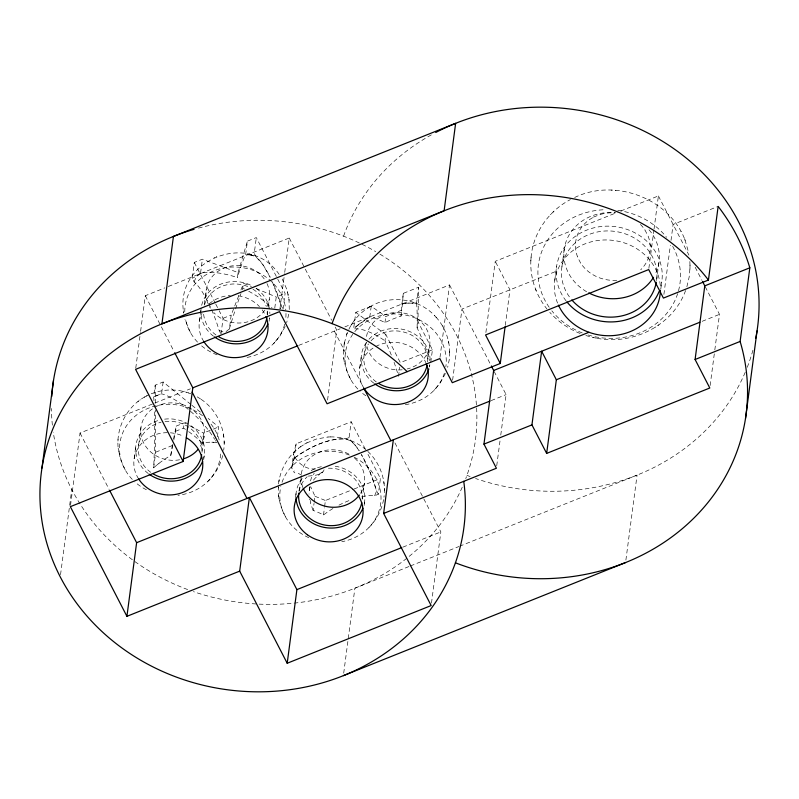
<?xml version="1.0" encoding="UTF-8"?>
<svg xmlns="http://www.w3.org/2000/svg" width="799" height="799" viewBox="0 0 799 799"><rect width="100%" height="100%" fill="white"/><g stroke="black" fill="none" stroke-linecap="round" stroke-linejoin="round"><path stroke-width="0.6" stroke-dasharray="4 3" d="M686.87 286.741L689.157 277.073L689.976 268.224M690.006 265.488L689.857 261.263M530.876 260.234C529.947 277.712 535.989 295.26 546.876 308.883M689.966 269.073L690.016 264.729M417.128 327.94L417.168 324.444A50.117 2.207 -87.7 0 0 416.659 304.669L416.519 303.92A45.263 40.719 7.5 0 0 415.51 303.43L408.998 303.071L401.927 303.97A53.134 0.859 -84.4 0 1 401.028 316.094A51.216 18.976 -27.3 0 0 384.968 322.596A53.114 19.995 40.7 0 0 369.817 316.843L353.707 328.199L355.785 312.399L371.215 306.217L385.767 316.544L401.817 310.112L403.325 293.343L418.596 287.231L417.947 321.697L417.128 327.94A50.087 11.595 68.2 0 1 429.852 360.729M201.138 399.33C217.478 410.287 226.526 430.871 223.68 450.326M367.76 451.375C380.154 462.871 386.346 480.529 383.969 497.248M449.687 352.209L449.218 359.94L447.64 367.39M416.499 303.84L418.596 287.231M144.859 396.883C126.372 407.031 115.336 429.003 118.392 449.887M278.332 486.311L278.671 496.818M344.269 343.41L343.44 353.098L343.92 359.5M118.052 439.39L117.972 441.148M343.58 348.993L343.51 350.761M278.262 488.079L278.282 487.49M172.844 444.893A53.004 1.678 -78.8 0 0 170.786 455.43A44.384 16.439 -27.3 0 0 153.658 467.854L153.857 463.62A49.518 2.697 -88.9 0 0 154.387 409.328M531.075 257.438C532.993 233.008 548.823 210.726 570.436 199.56M530.826 260.993L531.125 256.609M289.268 309.513L289.008 299.365M278.531 483.974C280.099 469.942 287.54 456.668 298.746 448.069M309.702 486.851L309.003 494.182M60.534 574.701L71.76 489.437M70.512 505.437L80.05 433.028L153.628 403.535M135.76 368.119L140.444 332.534M140.604 331.305L145.298 295.71L164.874 287.86M134.162 458.676L135.98 444.873M138.607 445.263L141.023 426.856M190.911 404.464L163.136 381.982L155.196 385.168L153.648 396.903A49.518 2.697 -88.9 0 1 154.027 401.358M163.136 381.982L161.588 393.807A36.874 13.653 -27.3 0 0 156.644 395.625L153.648 396.903L161.588 393.807A49.139 17.738 44.6 0 1 177.258 401.258L181.133 403.875A49.139 17.738 44.6 0 1 193.757 414.182L196.734 417.038A49.139 17.738 44.6 0 1 214.532 439.09L214.671 439.33M153.658 467.854L155.715 452.184L155.386 409.987M220.524 333.163L219.086 330.357A40.349 9.338 68.2 0 0 194.207 282.147L192.199 278.242L194.287 262.442L202.387 259.196L238.062 272.579L237.403 277.583L236.384 277.243A52.924 22.382 23.5 0 0 200.539 273.238L202.387 259.196M170.786 455.43L172.574 443.325M173.792 440.099A53.004 1.678 -78.8 0 1 175.6 431.25L176.279 426.057L184.229 422.871L188.524 425.128M175.6 431.25L183.54 428.124L184.229 422.871M199.41 321.358L200.919 309.852M204.334 304.269L206.272 289.538M216.479 442.496L216.599 442.726A44.384 16.439 -27.3 0 0 202.237 443.105L203.565 433.008L212.204 429.542M201.977 452.304L204.085 436.344M203.675 459.755L204.284 455.15M221.013 334.092L223.091 318.292L219.136 310.621M226.067 331.585A41.059 15.211 -27.3 0 1 228.594 329.578L229.353 329.008L231.191 315.046L239.151 294.611M217.398 436.654L218.676 426.946L208.149 418.416M283.036 309.233L285.113 293.433L256.309 237.583L247.43 241.138L245.633 254.741A53.034 3.296 -75.1 0 0 237.403 277.583M242.337 289.827A52.874 4.974 -71.3 0 1 242.526 289.308L243.575 283.255L251.455 286.571M251.895 255.31L253.193 255.71L248.928 254.432L250.487 254.881A45.263 40.719 7.5 0 1 256 256.829L262.681 264.389L270.162 277.273A40.749 9.428 68.2 0 0 256 256.829L254.232 253.383L256.309 237.583M267.226 314.986L268.194 307.625M268.354 306.397L269.333 299.026M269.073 321.288L269.533 317.832A34.537 31.071 7.5 0 1 268.863 320.958M274.776 308.054L276.234 296.988L285.113 293.433M279.88 309.193L284.564 273.608M284.724 272.379L289.248 238.012L166.022 287.4M365.343 449.218L351.17 421.752L296.159 443.805L293.453 454.521L291.645 468.194L294.661 471.12M293.802 459.884L296.159 443.805M295.5 497.547L296.259 491.794M299.046 490.966L300.983 476.234M327.56 400.089L336.769 330.137L335.071 326.841M332.963 508.514A40.499 15.001 -27.3 0 0 324.714 514.057L323.505 514.985A31.341 13.144 25.4 0 0 313.118 510.401L314.047 503.33M314.207 502.152L314.986 496.259L310.791 486.961M324.094 469.762C322.496 475.495 312.878 475.475 307.665 476.194M323.505 514.985L324.454 507.745M324.614 506.536L325.403 500.504L352.918 489.487M294.851 457.767C309.493 447.36 326.971 438.152 345.418 439.031A45.593 41.019 7.5 0 1 350.811 440.898L354.896 444.883L359.2 450.846A40.739 9.428 68.2 0 0 350.811 440.898L349.093 437.562L351.17 421.752M359.69 368.289L361.508 354.476M364.134 354.876L365.752 342.601M371.215 306.217L369.817 316.843A43.595 16.15 -27.3 0 0 358.152 324.943M384.968 322.596L385.767 316.544M362.257 499.225L364.364 483.265M391.32 355.046A50.067 11.585 68.2 0 0 385.018 340.813L385.847 334.571L355.785 312.399M364.114 505.527L364.564 502.072M343.7 673.197L354.886 588.214L409.248 566.421M403.325 293.343L401.927 303.97A43.595 16.15 -27.3 0 1 412.693 303.091M401.028 316.094L401.817 310.112M361.797 496.688A40.499 15.001 -27.3 0 1 374.541 495.789L378.336 494.261L380.424 478.461L367.63 453.652M398.511 376.359L399.72 367.21M427.505 361.907L429.612 345.957M429.512 367.061L429.812 364.753A34.537 31.071 7.5 0 1 429.403 366.851M430.771 362.337L432.429 349.762L417.947 321.697M439.999 357.353L449.527 284.933L344.818 326.901M452.604 380.244L461.972 309.063L557.273 270.871M431.48 603.105L440.848 531.914L394.466 441.997M485.882 332.504L495.25 261.323L616.748 212.624M505.278 325.423L509.962 289.827L495.25 261.323M496.728 465.787L500.124 440.019M500.763 435.105L506.097 394.606L494.221 371.575M554.776 280.289L556.643 266.127M561.907 266.916L564.324 248.509M648.868 268.344L653.882 230.292M654.041 229.063L658.406 195.925L617.907 212.164M658.905 262.741L656.478 281.148A47.82 43.026 7.5 0 0 597.722 231.92A47.82 43.026 7.5 0 0 570.436 298.237M660.773 289.288L661.742 281.947M625.887 560.099L637.073 475.115L460.134 546.027M663.899 294.402L670.361 245.303M671.01 240.399L673.108 224.439L718.141 206.392M710.121 385.557L714.646 351.19M714.805 349.962L719.5 314.367L704.788 285.852M309.233 490.376L310.212 486.291M344.309 343.18L346.956 333.712M278.851 481.647L279.031 480.688M279.061 480.499L279.231 479.53M344.099 344.339L344.479 342.252M288.759 314.167L286.661 322.706M383.58 499.565C381.652 510.062 376.539 519.969 368.948 527.49M173.563 438.721L176.279 426.057M310.471 480.968L311.66 477.033L314.237 473.268M222.681 455.51C220.474 464.748 215.74 473.408 209.058 480.159M293.213 462.092L291.645 468.194A32.26 1.478 -77.1 0 1 293.163 462.291L293.672 460.354M293.513 460.973L294.052 458.966M294.142 458.666L294.781 457.817M238.062 272.579L247.43 241.138M685.612 290.466C673.068 325.652 632.458 345.508 596.573 338.197M347.046 333.483L347.375 332.624L346.626 334.581M240.918 290.067L243.575 283.255M285.183 326.501L279.89 336.119L273.398 343.78M445.462 373.423L440.169 383.051L433.677 390.701M348.823 329.418C353.098 320.599 359.89 313.028 368.189 307.805M350.921 325.523L351.38 324.784M351.54 324.524L351.999 323.785M354.007 320.898L354.526 320.239M354.736 319.97L355.245 319.32M313.488 480.159L314.007 479.5A24.529 24.399 -19.1 0 1 315.096 478.231L319.52 474.406M273.847 343.31L274.646 342.481M434.127 390.232L434.926 389.413M207.83 481.417L210.257 478.931M553.038 212.144L553.617 211.575M550.381 214.791L550.94 214.242M357.972 325.093L354.926 327.72A45.263 40.719 7.5 0 0 354.566 328.838L353.707 328.199M156.974 464.948L159.001 463.32M294.262 458.217L295.31 457.418A40.599 15.041 -27.3 0 1 345.418 439.031L349.093 437.562M200.269 273.438L196.374 276.574L192.199 278.242M300.054 447.09L305.118 443.825M200.339 273.388L200.01 273.648A40.899 15.151 -27.3 0 0 196.374 276.574A45.263 40.719 7.5 0 0 194.207 282.147M298.167 448.509L300.614 446.671M137.897 401.567L138.497 401.128M139.785 400.149L140.354 399.73M655.21 327.3L655.879 326.861M658.246 325.283L658.905 324.853M369.657 306.916C390.042 294.432 418.546 298.357 434.826 315.855M367.64 308.144L370.177 306.596M306.636 442.996L316.314 439.06L328.079 437.003M146.377 396.054L149.013 394.746M144.299 397.193L146.906 395.765M304.559 444.124L307.166 442.706M279.161 274.407C249.278 230.062 174.631 259.915 183.64 312.579M593.447 217.128L600.379 214.352M574.641 197.483C614.521 178.117 668.413 197.693 684.723 239.211M214.042 257.538L214.591 257.308M216.219 256.609L216.729 256.389M250.487 254.881L245.633 254.741L247.261 254.701A40.899 15.151 -27.3 0 1 250.487 254.881L254.232 253.383M223.091 318.292L231.191 315.046M154.776 403.076L190.412 388.793M298.686 345.398L340.214 328.749M416.519 303.031L412.853 303.101M155.715 452.184L172.085 445.622M213.283 429.113L218.676 426.946M432.429 349.762L400.319 362.636L385.847 334.571M491.145 400.599L506.097 394.606M702.141 321.328L719.5 314.367M354.057 489.028L380.424 478.461M402.846 547.155L440.848 531.914M410.396 565.962L458.976 546.496M151.171 393.827C162.277 389.333 174.911 388.753 186.377 392.239M354.566 328.838L356.843 328.808A50.097 18.647 41.8 0 1 381.742 338.646L385.018 340.813M330.247 436.923C343.021 436.604 355.815 441.158 365.572 449.408M327.87 437.013L330.406 436.903M315.815 468.843C306.027 470.072 297.338 463.04 293.453 454.521M211.765 442.177L213.563 442.266M611.235 190.112L612.004 190.152M615.19 190.322L615.949 190.362M585.847 335.54L593.387 337.558M592.638 337.408L597.352 338.357M188.414 392.908L190.841 393.797M186.207 392.189L188.624 392.968M301.792 475.195L296.339 472.419M314.986 496.259L325.403 500.504M580.164 333.483C568.598 328.868 558.072 321.607 549.762 312.309M255.96 288.469L276.234 296.988M189.603 425.687L203.565 433.008M197.193 396.853L201.538 399.6M191.87 405.243L200.489 412.214M435.984 317.103C444.873 326.831 449.847 339.984 449.697 353.148M434.396 315.405L436.434 317.583M644.893 229.882L648.159 236.214A37.463 33.708 7.5 0 1 640.708 269.802M580.733 263.241L577.457 256.908M215.35 440.469L215.74 441.148M443.315 327.45L442.356 325.752M350.741 379.545L345.907 368.649L343.69 357.782M190.462 332.624L184.949 319.47M285.463 516.813L280.659 505.967L278.442 495.1M125.193 469.902L120.379 459.035L118.162 448.179M282.187 279.021L286.781 289.248L289.148 300.384M680.818 231.071L681.088 231.57M658.406 195.925L688.948 255.151M695.17 267.216L701.961 280.369M449.527 284.933L491.395 366.092M289.248 238.012L331.675 320.259M334.372 331.096L362.656 385.927M282.476 308.144L281.348 305.957A40.749 9.428 68.2 0 0 272.359 281.857L281.348 305.957A45.263 40.719 7.5 0 1 280.179 309.113M378.336 494.261L376.569 490.826A40.739 9.428 68.2 0 0 361.438 454.521L370.177 472.439L376.569 490.826A45.593 41.019 7.5 0 1 374.541 495.789M194.287 262.442L215.181 302.961M215.75 304.049L218.566 309.533M145.298 295.71L174.142 351.64M80.05 433.028L109.183 489.517M313.118 510.401L310.402 502.911M684.973 239.85L688.848 253.293M684.543 238.771L685.202 240.439M535.5 288.948L536.189 290.686M287.46 291.495L287.7 292.454M288.02 293.762L288.259 294.741M448.419 341.093L448.599 341.982M448.648 342.242L448.828 343.131M309.533 499.225L309.652 499.844M384.079 483.824L383.77 481.497M223.8 436.883L223.49 434.566M183.41 310.861L183.72 313.198M343.999 360.119L344.229 361.807M278.751 497.437L278.981 499.125M118.472 450.506L118.701 452.204M288.699 297.048L288.829 298.057M384.429 488.279L384.439 489.258M384.439 489.457L384.449 490.426M224.139 441.348L224.159 442.326M224.159 442.516L224.169 443.495M449.677 351.041L449.687 351.969M155.196 385.168L155.336 403.785M379.865 254.092A213.063 191.67 7.5 0 1 465.747 478.621M462.241 487.21A213.063 191.67 7.5 0 1 193.418 591.62M187.685 589.572A213.063 191.67 7.5 0 1 53.273 432.209M52.384 425.158A213.063 191.67 7.5 0 1 51.446 408.449M198.412 228.115A213.063 191.67 7.5 0 1 375.72 251.625M752.908 350.222A213.063 191.67 7.5 0 1 747.015 367.91M745.207 372.314A213.063 191.67 7.5 0 1 475.555 478.501M470.152 476.574A213.063 191.67 7.5 0 1 466.936 475.355M343.57 236.194A213.063 191.67 7.5 0 1 431.38 134.851M213.523 336.229A34.537 31.071 7.5 0 1 206.292 295.25A34.537 31.071 7.5 0 1 250.327 285.013M256.329 288.499A34.537 31.071 7.5 0 1 269.862 313.647M335.171 466.226A34.537 31.071 7.5 0 1 363.895 505.198M295.95 494.941A34.537 31.071 7.5 0 1 302.322 478.182M311.151 470.641A34.537 31.071 7.5 0 1 321.627 466.626M373.802 383.15A34.537 31.071 7.5 0 1 366.282 342.591M368.988 339.235A34.537 31.071 7.5 0 1 407.31 330.616A34.537 31.071 7.5 0 1 430.142 360.569M191.081 425.807A34.537 31.071 7.5 0 1 203.615 458.276M148.274 473.547A34.537 31.071 7.5 0 1 136.13 443.964A34.537 31.071 7.5 0 1 158.282 420.484M164.574 419.155A34.537 31.071 7.5 0 1 188.184 423.939M566.121 300.933A53.143 47.8 7.5 0 1 600.468 226.596A53.143 47.8 7.5 0 1 659.984 289.128M364.094 388.434A34.537 31.071 7.5 0 1 378.666 345.108A34.537 31.071 7.5 0 1 425.857 362.656M138.567 478.831A34.537 31.071 7.5 0 1 142.941 442.107A34.537 31.071 7.5 0 1 183.261 436.144M203.815 341.513A34.537 31.071 7.5 0 1 201.987 313.208M209.188 303.88A34.537 31.071 7.5 0 1 230.242 295.44M238.322 295.8A34.537 31.071 7.5 0 1 259.495 306.636M262.162 309.832A34.537 31.071 7.5 0 1 265.578 315.735M557.572 303.111A53.143 47.8 7.5 0 1 597.592 240.539A53.143 47.8 7.5 0 1 660.413 288.239M319.27 474.057A33.258 32.17 -32.4 0 1 323.635 471.45M354.117 457.168A50.687 45.603 7.5 0 1 380.594 504.119A50.687 45.603 7.5 0 1 341.772 541.722M308.853 537.727A50.687 45.603 7.5 0 1 280.829 486.541M282.017 482.366A50.687 45.603 7.5 0 1 349.762 455.21M299.056 491.225A31.88 28.684 7.5 0 1 307.196 476.713M328.389 468.214A31.88 28.684 7.5 0 1 362.217 498.776M354.606 458.107A31.88 28.684 7.5 0 1 359.95 494.241M302.941 487.65A31.88 28.684 7.5 0 1 312.689 455.78A31.88 28.684 7.5 0 1 349.503 454.461M294.871 472.888A41.628 20.644 -2.9 0 1 293.333 471.48M310.831 502.761A39.67 35.885 -88.3 0 1 310.232 500.344M338.936 505.178A40.499 15.001 -27.3 0 1 351.4 499.705M183.54 428.124A53.084 21.473 31.9 0 1 185.488 429.413M188.654 431.63A53.084 21.473 31.9 0 1 202.237 443.105M220.654 453.962A50.687 45.603 7.5 0 1 177.947 495.33M146.417 489.777A50.687 45.603 7.5 0 1 134.781 481.827M132.294 479.4A50.687 45.603 7.5 0 1 133.912 417.218A50.687 45.603 7.5 0 1 202.806 415.939M210.996 424.079A50.687 45.603 7.5 0 1 219.445 440.978M150.791 472.349A31.88 28.684 7.5 0 1 138.826 444.034A31.88 28.684 7.5 0 1 161.068 422.242M165.003 421.532A31.88 28.684 7.5 0 1 201.937 451.844M179.675 459.775A31.88 28.684 7.5 0 1 140.744 429.862A31.88 28.684 7.5 0 1 181.723 404.314A31.88 28.684 7.5 0 1 199.67 447.31M222.981 331.865A45.263 40.719 7.5 0 1 219.086 330.357M229.353 329.008A52.874 4.974 -71.3 0 1 240.968 293.523M242.906 288.299A52.994 22.152 26.2 0 1 244.504 289.068M248.699 291.236A52.994 22.152 26.2 0 1 272.059 308.014M284.704 324.144A50.687 45.603 7.5 0 1 244.384 357.862M217.148 354.846A50.687 45.603 7.5 0 1 200.03 344.509M197.543 342.092A50.687 45.603 7.5 0 1 185.378 318.511M184.769 312A50.687 45.603 7.5 0 1 232.948 267.016A50.687 45.603 7.5 0 1 285.812 310.132M285.982 313.388A50.687 45.603 7.5 0 1 285.702 318.811M216.04 335.031A31.88 28.684 7.5 0 1 203.615 313.737M204.464 305.068A31.88 28.684 7.5 0 1 249.168 287.151M252.953 289.178A31.88 28.684 7.5 0 1 266.157 306.137M267.146 311.65A31.88 28.684 7.5 0 1 267.186 314.536M266.986 283.535A31.88 28.684 7.5 0 1 266.946 306.556M264.918 310.002A31.88 28.684 7.5 0 1 213.852 312.619M210.347 308.144A31.88 28.684 7.5 0 1 209.428 306.606M207.91 303.41A31.88 28.684 7.5 0 1 224.229 267.965A31.88 28.684 7.5 0 1 265.258 280.429M394.067 362.287A50.067 11.585 68.2 0 1 397.752 373.622M444.384 373.153A50.687 45.603 7.5 0 1 404.664 404.783M365.832 395.775A50.687 45.603 7.5 0 1 360.309 391.43M357.822 389.013A50.687 45.603 7.5 0 1 352.749 334.332M354.776 331.685A50.687 45.603 7.5 0 1 414.451 317.672A50.687 45.603 7.5 0 1 445.842 366.811M376.319 381.962A31.88 28.684 7.5 0 1 368.539 343.9M371.036 340.803A31.88 28.684 7.5 0 1 406.921 333.023A31.88 28.684 7.5 0 1 427.465 361.458M366.551 336.469A31.88 28.684 7.5 0 1 397.962 312.479A31.88 28.684 7.5 0 1 429.572 337.797A31.88 28.684 7.5 0 1 407.14 368.968M402.187 369.797A31.88 28.684 7.5 0 1 366.312 342.252M672.648 246.292A71.401 64.23 7.5 0 1 663.27 317.293A71.401 64.23 7.5 0 1 586.656 334.511M582.291 332.943A71.401 64.23 7.5 0 1 551.819 310.801M549.203 307.305A71.401 64.23 7.5 0 1 604.194 209.738M617.717 210.377A71.401 64.23 7.5 0 1 666.566 237.273M648.998 229.742A47.82 43.026 7.5 0 1 654.651 275.365M586.616 291.715A47.82 43.026 7.5 0 1 566.281 240.978A47.82 43.026 7.5 0 1 615.789 212.804M577.587 256.938A37.463 33.708 7.5 0 1 593.567 217.178M600.419 214.432A37.463 33.708 7.5 0 1 614.94 212.924M640.438 224.449A37.463 33.708 7.5 0 1 644.903 229.952M616.778 280.269A37.463 33.708 7.5 0 1 580.753 263.231"/><path stroke-width="1.2" d="M41.967 468.064L53.473 380.614M393.338 439.8L383.64 513.437L431.16 605.562L287.201 663.26L296.898 589.612L249.378 497.497L239.68 571.135L126.921 616.329L136.619 542.691L109.763 490.626M126.921 616.329L70.352 506.666L183.121 461.472L192.809 387.825L174.711 352.739M383.64 513.437L496.409 468.244L483.964 444.114L493.652 370.476L491.395 366.092M183.121 461.472L135.6 369.348L279.55 311.65L327.071 403.775L439.84 358.581L452.284 382.701L500.264 363.475L505.118 326.651M546.656 453.403L531.944 424.888L541.642 351.24L556.344 379.755L546.656 453.403L709.802 388.004L695.09 359.5L704.788 285.852L702.521 281.468M500.264 363.475L485.562 334.961L648.708 269.573L663.42 298.087L708.443 280.04L718.141 206.392A213.063 191.67 7.5 0 1 749.822 267.805L740.124 341.453A213.063 191.67 7.5 0 1 676.164 533.652A213.063 191.67 7.5 0 1 455.43 562.806M745.527 418.376L757.033 330.926M192.809 387.825L297.538 345.857M493.652 370.476L588.943 332.284M704.788 285.852L749.822 267.805M136.619 542.691L489.987 401.058M556.344 379.755L699.824 322.257M483.964 444.114L531.944 424.888M695.09 359.5L740.124 341.453M296.898 589.612L401.697 547.615M343.37 675.654L625.567 562.556M363.785 388.124L390.931 440.758M192.13 392.109L246.981 498.456M239.68 571.135L287.201 663.26M463.75 481.338A213.063 191.67 7.5 0 1 212.754 687.35A213.063 191.67 7.5 0 1 66.057 402.956A213.063 191.67 7.5 0 1 407.18 371.665M51.775 396.384A213.063 191.67 7.5 0 1 194.077 229.323M332.064 323.635A213.063 191.67 7.5 0 1 502.092 196.174A213.063 191.67 7.5 0 1 708.443 280.04M435.735 132.504A213.063 191.67 7.5 0 1 666.546 143.8A213.063 191.67 7.5 0 1 755.744 338.207M267.835 324.014A34.537 31.071 7.5 0 1 214.432 336.898M362.866 508.254A34.537 31.071 7.5 0 1 325.583 527.63A34.537 31.071 7.5 0 1 296 498.067M428.843 368.918A34.537 31.071 7.5 0 1 374.711 383.82M202.586 461.333A34.537 31.071 7.5 0 1 149.183 474.207M659.125 291.455A53.143 47.8 7.5 0 1 617.198 321.568A53.143 47.8 7.5 0 1 566.881 301.872M426.227 363.535A34.537 31.071 7.5 0 1 408.549 401.937A34.537 31.071 7.5 0 1 364.094 388.434M186.367 437.752A34.537 31.071 7.5 0 1 192.439 486.651A34.537 31.071 7.5 0 1 138.567 478.831M265.947 316.614A34.537 31.071 7.5 0 1 248.269 355.016A34.537 31.071 7.5 0 1 203.815 341.513M660.403 290.616A53.143 47.8 7.5 0 1 617.028 335.161A53.143 47.8 7.5 0 1 558.441 305.128M361.767 502.651A31.88 28.684 7.5 0 1 326.012 525.273A31.88 28.684 7.5 0 1 298.756 493.153M359.37 495.05A31.88 28.684 7.5 0 1 329.588 507.025A31.88 28.684 7.5 0 1 303.28 488.469M201.658 454.751A31.88 28.684 7.5 0 1 153.458 474.067M197.832 449.677A31.88 28.684 7.5 0 1 183.49 458.846M266.906 317.443A31.88 28.684 7.5 0 1 218.706 336.759M427.016 365.333A31.88 28.684 7.5 0 1 378.986 383.68M656.299 282.247A47.82 43.026 7.5 0 1 621.173 316.044A47.82 43.026 7.5 0 1 571.814 299.915M653.522 277.313A47.82 43.026 7.5 0 1 588.743 292.883M173.433 236.434L161.927 323.885L444.114 210.786L455.63 123.336L173.433 236.434M307.395 534.761A34.537 31.071 7.5 0 0 362.746 515.884A34.537 31.071 7.5 0 0 315.635 481.577A34.537 31.071 7.5 0 0 307.395 534.761"/></g></svg>
